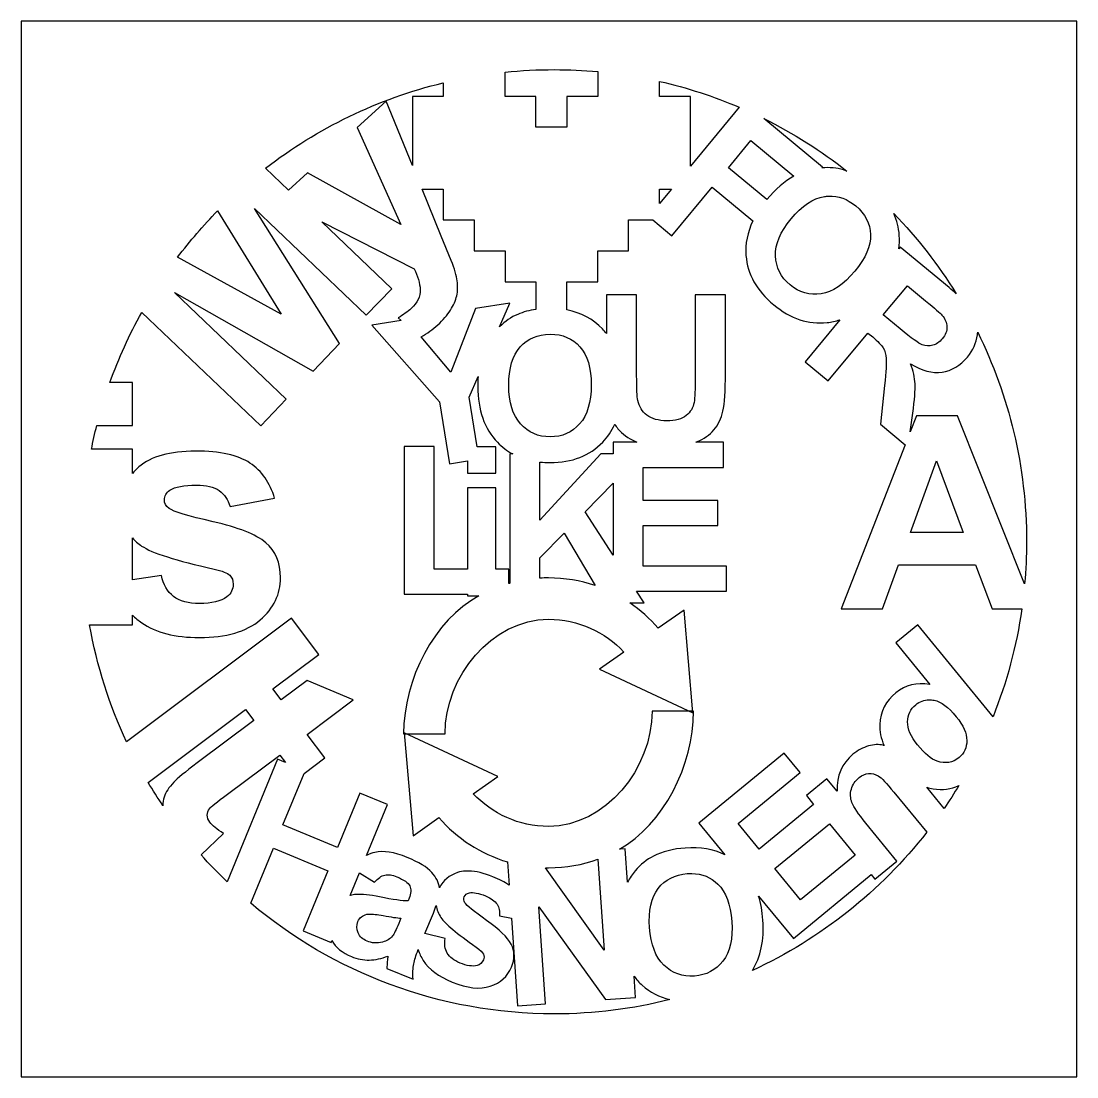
# Model space of a CAD drawing. Extents: x 4 to 107, y 81 to 296.
# Drawn here: x 4.2 to 107.3, y 192.5 to 295.5 of the extents above; entities that cross this region are included whole.
import ezdxf

# ---------------------------------------------------------------- set-up
doc = ezdxf.new("R2010")
doc.units = 0
doc.layers.add('Layer_1', color=7, linetype='CONTINUOUS')

msp = doc.modelspace()

# ---------------------------------------------------------------- linework, layer by layer
at = {"layer": 'Layer_1', "color": 7}
for points in [[(4.214436, 295.545681), (4.214436, 192.499292), (107.260825, 192.499292), (107.260825, 295.545681), (4.214436, 295.545681)], [(60.491311, 290.615612), (60.491311, 288.190264), (57.48388, 288.190264), (57.48388, 285.182834), (54.46763, 285.182834), (54.46763, 288.190264), (51.45138, 288.190264), (51.45138, 290.562695)], [(56.266797, 290.809639), (56.266797, 290.809639)], [(74.31138, 287.131931), (69.540061, 281.381653), (69.540061, 282.166584), (69.540061, 285.182834), (69.540061, 288.190264), (66.523811, 288.190264), (66.523811, 289.663112)], [(45.41888, 289.522), (45.41888, 288.190264), (42.40263, 288.190264), (42.40263, 285.182834), (42.40263, 282.166584), (42.40263, 281.452209), (39.836172, 287.731653), (37.022769, 285.165195), (41.273741, 275.693112), (32.172075, 280.737834), (30.311172, 279.035681), (28.071033, 281.178806)], [(45.41888, 289.522), (45.41888, 289.522)], [(82.372352, 281.222903), (82.425269, 281.284639), (76.70145, 286.03832)], [(76.992491, 278.127278), (73.244227, 281.240542), (75.440269, 283.886375)], [(75.440269, 283.886375), (79.629505, 280.411514)], [(57.483894, 267.349903), (57.483894, 270.10157), (60.491325, 270.10157), (60.491325, 273.11782), (63.507575, 273.11782), (63.507575, 276.13407), (65.871186, 276.13407), (67.723269, 274.590667), (71.674366, 279.344362)], [(71.674366, 279.344362), (75.634297, 276.045889)], [(43.346311, 279.150334), (45.41888, 279.150334), (45.41888, 276.134084), (48.43513, 276.134084), (48.43513, 273.117834), (51.45138, 273.117834), (51.45138, 270.101584), (54.46763, 270.101584), (54.46763, 267.411653)], [(46.203811, 272.174153), (45.224852, 274.555403), (43.346311, 279.150334)], [(66.523811, 279.150334), (67.687977, 279.150334), (66.523811, 277.748042), (66.523811, 279.150334)], [(83.033811, 278.462417), (83.033811, 278.462417)], [(15.988394, 267.120612), (27.612422, 256.03457), (30.090686, 258.636306), (19.172214, 269.04325), (32.710061, 261.379153), (35.285339, 264.077903), (26.986241, 277.245334), (37.904714, 266.82957), (40.391797, 269.431306), (33.565547, 275.940056), (42.579019, 271.380403)], [(23.396727, 277.024848), (29.596797, 266.944223), (19.489714, 272.491653)], [(23.396727, 277.024848), (23.396727, 277.024848)], [(89.383811, 276.769084), (89.383811, 276.769084)], [(94.781311, 269.545959), (90.02763, 273.49707), (89.886519, 273.3295)], [(90.02763, 265.497834), (88.351936, 266.891306), (90.715547, 269.722348)], [(90.715547, 269.722348), (92.479436, 268.25832)], [(50.913394, 265.71832), (51.901172, 268.020195), (48.558602, 267.482209), (46.150894, 261.27332), (43.275755, 264.721723)], [(64.292505, 260.946986), (64.292505, 268.82275), (61.35563, 268.82275), (61.35563, 265.048028)], [(72.9532, 261.185111), (72.9532, 268.82275), (70.016325, 268.82275), (70.016325, 260.779417)], [(41.017977, 266.573806), (41.3002, 266.326862), (38.460339, 265.87707), (45.057283, 258.398181), (46.018602, 252.348042), (47.773672, 252.630264), (47.773672, 251.422), (50.560616, 251.422), (50.560616, 254.006098), (48.717352, 254.006098), (47.950061, 258.839153), (48.814366, 260.858806)], [(84.127422, 266.397417), (80.731936, 262.305195), (82.989714, 260.426653), (86.870269, 265.100959), (87.32888, 264.721723)], [(55.852283, 264.986306), (55.852283, 264.986306)], [(97.577061, 265.171514), (97.577075, 265.171514)], [(11.596311, 256.069848), (15.071172, 256.069848), (15.071172, 260.267903), (12.88395, 260.267903)], [(88.484227, 259.985681), (88.096172, 256.19332), (90.50388, 254.191306), (84.268533, 238.192834), (88.299019, 238.192834), (89.851241, 242.470264), (97.365408, 242.470264), (99.005825, 238.192834), (101.889783, 238.192834)], [(102.163186, 240.627), (95.610339, 257.004709), (91.597491, 257.004709), (90.997769, 255.470125), (91.244714, 257.269292)], [(62.158186, 256.19332), (62.158186, 256.19332)], [(15.071172, 251.395542), (15.071172, 253.750334), (11.075964, 253.750334)], [(51.83063, 240.662278), (51.83063, 242.06457), (50.56063, 242.06457), (50.56063, 249.99325), (47.773686, 249.99325), (47.773686, 242.06457), (44.52813, 242.06457), (44.52813, 254.041375), (41.591255, 254.041375), (41.591255, 239.612764), (47.773686, 239.612764), (47.773686, 239.462834), (48.902575, 239.462834)], [(64.31895, 254.44707), (61.990616, 254.44707), (61.990616, 253.300542), (60.782352, 253.300542), (54.846866, 246.844709), (54.846866, 252.506792)], [(63.622228, 238.757278), (65.024519, 238.757278), (64.283686, 239.894987), (73.059033, 239.894987), (73.059033, 242.346792), (64.927505, 242.346792), (64.927505, 246.306723), (72.230005, 246.306723), (72.230005, 248.758528), (64.927505, 248.758528), (64.927505, 251.986445), (72.776811, 251.986445), (72.776811, 254.44707), (70.060422, 254.44707)], [(52.201047, 253.300542), (51.910005, 253.300542), (51.910005, 240.679917)], [(93.555408, 252.612625), (96.148325, 245.636445), (91.015408, 245.636445), (93.555408, 252.612625)], [(61.990616, 250.460681), (61.990616, 243.431584), (59.256589, 247.638459), (61.990616, 250.460681)], [(24.604991, 248.167625), (28.952977, 248.970195)], [(54.846866, 241.17382), (54.846866, 243.149376), (57.228116, 245.583528)], [(57.228116, 245.583528), (60.235547, 240.450612)], [(17.902214, 241.447209), (15.071172, 241.015056), (15.071172, 245.098459)], [(63.048964, 233.96832), (60.658894, 232.301445), (69.787019, 228.024014), (68.922714, 238.060542), (66.391533, 236.296653)], [(10.899575, 236.605334), (15.071172, 236.605334), (15.071172, 237.575473)], [(37.939991, 214.106931), (39.977283, 219.089917), (37.260894, 220.201167), (35.091311, 214.900681), (29.764366, 217.087903), (31.836936, 222.123806), (33.847769, 223.631931), (32.127977, 225.924987), (36.608255, 229.285195), (32.127977, 231.181375), (29.605616, 229.294014), (28.794227, 230.378806), (33.274505, 233.739014), (30.619852, 237.275612), (14.515547, 225.192973)], [(99.07638, 227.653598), (91.729783, 236.622973), (89.577839, 234.859084), (92.89395, 230.802139)], [(92.832214, 229.311653), (92.832214, 229.311653)], [(16.614575, 221.241862), (26.121936, 228.367973)], [(26.121936, 228.367973), (26.933325, 227.283181), (21.403533, 223.138042)], [(69.839922, 228.194211), (65.800616, 228.194211)], [(41.547158, 225.984798), (45.595283, 225.984798)], [(48.346936, 220.139417), (50.737005, 221.806292), (41.60888, 226.083722), (42.464366, 216.038375), (44.995547, 217.802264)], [(29.455686, 223.914153), (30.011311, 223.17332), (29.22638, 223.499639), (24.31395, 211.531653)], [(24.349227, 220.086514), (29.455686, 223.914153)], [(83.854019, 220.395181), (82.866241, 221.594625), (80.864227, 219.954209), (81.569783, 219.098722), (76.242839, 214.733097), (74.196727, 217.220181), (80.264505, 222.203167), (78.703464, 224.099347), (70.360269, 217.264278), (72.909089, 214.159834)], [(86.932005, 222.114987), (86.932005, 222.114987)], [(94.305061, 218.710681), (92.620547, 220.765612)], [(95.74263, 220.942), (95.74263, 220.942)], [(89.410269, 220.280542), (92.602908, 216.382348)], [(76.198741, 210.147), (79.585408, 206.0195), (87.187769, 212.246028), (87.549366, 211.805056), (89.701311, 213.568945), (86.676241, 217.264292)], [(83.122005, 217.202556), (85.635547, 214.142209), (80.299783, 209.776584), (77.795061, 212.836931), (83.122005, 217.202556)], [(21.77395, 214.177487), (23.978811, 216.250056)], [(26.633478, 209.441445), (28.838325, 214.812487)], [(28.838325, 214.812487), (34.15645, 212.625264), (31.748741, 206.742695), (34.46513, 205.631445), (34.535686, 205.807834)], [(63.401727, 211.514), (63.172422, 214.750736), (62.607977, 214.715459)], [(51.689505, 213.480736), (51.848255, 211.214153)], [(60.50895, 213.745334), (61.126311, 204.872973), (55.393672, 212.916306)], [(60.50895, 213.745348), (60.50895, 213.745334)], [(36.343672, 210.208737), (37.243255, 212.422417)], [(37.243255, 212.422417), (38.698464, 211.496375)], [(69.672352, 212.351862), (69.672352, 212.351862)], [(42.08513, 209.926514), (41.979297, 209.67075)], [(44.730964, 209.229778), (44.730964, 209.229778)], [(38.222214, 208.391917), (38.222214, 208.391931)], [(45.604089, 206.001862), (43.610894, 206.486931), (44.448741, 208.480125)], [(50.904589, 208.224362), (52.077575, 207.977417), (52.677297, 199.440195), (55.393686, 199.625403), (54.732228, 209.088667), (61.240978, 200.039917), (64.186672, 200.242764), (64.045561, 202.315334)], [(41.29138, 207.986237), (41.079714, 207.474709)], [(39.906742, 203.082625), (42.46438, 202.041931)]]:
    msp.add_lwpolyline(points, dxfattribs=at)
for points in [[(51.45138, 290.562695), (53.034229, 290.727067), (54.640438, 290.809639), (56.266797, 290.809639)], [(56.266797, 290.809639), (57.691683, 290.809639), (59.099399, 290.742194), (60.491311, 290.615612)], [(66.523811, 289.663112), (69.218627, 289.05052), (71.819008, 288.193987), (74.31138, 287.131931)], [(28.071033, 281.178806), (33.12272, 285.092438), (39.009518, 287.975409), (45.41888, 289.522)], [(76.70145, 286.03832), (79.584745, 284.609183), (82.295074, 282.890238), (84.7977, 280.914223)], [(79.629505, 280.411514), (78.736966, 279.916398), (77.854573, 279.160889), (76.992491, 278.127278)], [(84.47138, 281.020056), (83.819969, 281.219765), (83.117772, 281.281933), (82.372352, 281.222903)], [(84.7977, 280.914223), (84.689191, 280.953339), (84.580307, 280.987256), (84.47138, 281.020056)], [(79.364922, 276.239917), (80.433971, 277.527426), (81.51902, 278.252907), (82.619297, 278.41832)], [(82.619297, 278.41832), (82.756829, 278.439007), (82.89892, 278.456409), (83.033811, 278.462417)], [(83.033811, 278.462417), (83.978056, 278.50448), (84.855939, 278.186525), (85.670825, 277.509917)], [(85.670825, 277.509917), (86.602093, 276.736645), (87.087651, 275.803285), (87.126033, 274.705334)], [(19.489714, 272.491653), (20.694749, 274.085269), (21.998889, 275.602318), (23.396727, 277.024848)], [(77.847977, 272.632764), (77.80572, 273.772629), (78.312761, 274.972762), (79.364922, 276.239917)], [(89.383811, 276.769084), (91.683947, 274.392485), (93.728548, 271.764293), (95.478047, 268.937417)], [(89.930616, 274.634778), (89.873438, 275.385568), (89.690826, 276.097084), (89.383811, 276.769084)], [(75.634297, 276.045889), (75.101772, 274.932909), (74.877961, 273.808813), (74.964019, 272.676862)], [(87.126033, 274.705334), (87.164384, 273.607382), (86.647446, 272.415879), (85.58263, 271.133459)], [(89.886519, 273.3295), (89.945128, 273.763056), (89.96376, 274.199487), (89.930616, 274.634778)], [(46.777075, 270.180959), (46.704727, 270.693345), (46.51224, 271.357904), (46.203811, 272.174153)], [(74.964019, 272.676862), (75.103197, 270.846086), (76.007491, 269.243194), (77.671589, 267.861445)], [(79.267908, 269.801723), (78.367153, 270.549643), (77.890223, 271.492897), (77.847977, 272.632764)], [(42.579019, 271.380403), (42.941198, 270.660446), (43.134531, 269.971939), (43.169922, 269.325473)], [(85.58263, 271.133459), (84.505111, 269.835773), (83.409319, 269.097849), (82.292977, 268.928598)], [(46.732977, 268.73457), (46.83375, 269.186625), (46.849403, 269.66857), (46.777075, 270.180959)], [(43.169922, 269.325473), (43.205423, 268.678913), (42.910102, 268.067072), (42.279158, 267.491028)], [(82.292977, 268.928598), (81.176616, 268.759352), (80.168648, 269.053811), (79.267908, 269.801723)], [(95.478047, 268.937417), (95.26088, 269.133093), (95.035584, 269.334823), (94.781311, 269.545959)], [(46.115616, 267.332278), (46.424514, 267.814974), (46.632182, 268.282509), (46.732977, 268.73457)], [(92.479436, 268.25832), (93.395442, 267.49772), (93.931303, 267.033586), (94.093394, 266.856028)], [(12.88395, 260.267903), (13.737517, 262.648363), (14.77295, 264.93924), (15.988394, 267.120612)], [(42.279158, 267.491028), (41.937926, 267.1795), (41.519317, 266.878053), (41.017977, 266.573806)], [(44.880894, 265.903528), (45.395936, 266.373778), (45.80671, 266.849568), (46.115616, 267.332278)], [(52.686102, 266.926584), (52.048706, 266.660476), (51.455258, 266.250718), (50.913394, 265.71832)], [(54.46763, 267.411653), (53.824959, 267.320225), (53.22997, 267.156829), (52.686102, 266.926584)], [(60.958755, 265.506639), (60.025178, 266.471396), (58.867709, 267.085529), (57.483894, 267.349903)], [(77.671589, 267.861445), (79.315321, 266.49661), (81.054482, 265.919206), (82.88388, 266.124014)], [(43.275755, 264.721723), (43.846592, 265.060039), (44.383342, 265.449289), (44.880894, 265.903528)], [(82.88388, 266.124014), (83.307462, 266.171439), (83.721691, 266.264188), (84.127422, 266.397417)], [(94.093394, 266.856028), (94.409079, 266.49072), (94.569686, 266.107956), (94.578464, 265.7095)], [(52.924227, 263.742764), (53.665055, 264.572884), (54.641806, 264.986295), (55.852283, 264.986306)], [(55.852283, 264.986306), (57.06274, 264.986295), (58.031784, 264.5806), (58.7627, 263.760403)], [(61.35563, 265.048028), (61.229398, 265.207249), (61.100589, 265.360061), (60.958755, 265.506639)], [(92.170755, 263.954431), (91.824968, 264.086782), (91.11157, 264.597796), (90.02763, 265.497834)], [(94.578464, 265.7095), (94.587212, 265.311042), (94.432526, 264.921917), (94.119852, 264.545334)], [(96.571658, 262.754987), (97.120961, 263.416555), (97.449519, 264.14015), (97.550616, 264.92457)], [(97.550616, 264.92457), (97.561341, 265.007888), (97.571698, 265.089701), (97.577061, 265.171514)], [(97.577075, 265.171514), (100.633118, 259.010245), (102.348394, 252.071126), (102.348394, 244.728042)], [(87.32888, 264.721723), (87.847949, 264.290719), (88.191286, 263.92832), (88.360755, 263.64575)], [(93.193811, 263.901514), (92.855203, 263.804365), (92.516517, 263.82208), (92.170755, 263.954431)], [(94.119852, 264.545334), (93.840955, 264.209458), (93.53239, 263.998664), (93.193811, 263.901514)], [(51.812977, 259.985681), (51.812977, 261.659163), (52.183394, 262.912625), (52.924227, 263.742764)], [(58.7627, 263.760403), (59.493602, 262.940184), (59.856299, 261.696645), (59.856311, 260.029778)], [(88.360755, 263.64575), (88.530207, 263.363184), (88.626086, 263.026628), (88.651797, 262.622695)], [(88.651797, 262.622695), (88.677479, 262.218767), (88.626623, 261.337607), (88.484227, 259.985681)], [(91.4652, 260.15325), (91.430238, 260.75831), (91.28495, 261.402897), (91.033047, 262.093528)], [(91.033047, 262.093528), (92.133522, 261.420496), (93.154328, 261.153771), (94.102214, 261.290959)], [(94.102214, 261.290959), (95.050074, 261.42815), (95.874434, 261.915305), (96.571658, 262.754987)], [(48.814366, 260.858806), (48.791591, 260.547456), (48.787922, 260.224481), (48.787922, 259.888667)], [(64.407158, 258.51282), (64.334393, 258.883234), (64.292503, 259.696824), (64.292505, 260.946986)], [(70.016325, 260.779417), (70.016314, 259.628475), (69.978832, 258.806063), (69.892853, 258.309972)], [(72.715075, 257.480945), (72.873811, 258.201932), (72.953186, 259.438856), (72.9532, 261.185111)], [(48.787922, 259.888667), (48.787916, 257.573559), (49.425129, 255.757857), (50.701742, 254.43825)], [(52.950686, 256.246237), (52.190004, 257.096205), (51.812975, 258.338646), (51.812977, 259.985681)], [(59.856311, 260.029778), (59.856299, 258.343055), (59.478164, 257.080773), (58.727422, 256.237417)], [(91.244714, 257.269292), (91.427833, 258.587419), (91.500139, 259.5482), (91.4652, 260.15325)], [(65.297922, 257.08407), (64.824974, 257.444561), (64.532832, 257.917506), (64.407158, 258.51282)], [(69.892853, 258.309972), (69.806854, 257.813877), (69.548883, 257.38944), (69.125561, 257.048792)], [(67.2382, 256.537264), (66.417986, 256.537261), (65.770859, 256.72357), (65.297922, 257.08407)], [(69.125561, 257.048792), (68.702219, 256.708138), (68.07163, 256.537261), (67.2382, 256.537264)], [(71.84195, 255.65532), (72.26858, 256.151413), (72.556311, 256.759954), (72.715075, 257.480945)], [(11.075964, 253.750334), (11.231141, 254.530605), (11.402243, 255.304317), (11.596311, 256.069848)], [(55.852283, 254.967417), (54.681493, 254.967414), (53.711356, 255.396259), (52.950686, 256.246237)], [(58.727422, 256.237417), (57.976654, 255.394055), (57.023054, 254.967414), (55.852283, 254.967417)], [(60.97638, 254.44707), (61.463942, 254.953585), (61.857032, 255.537639), (62.158186, 256.19332)], [(62.158186, 256.19332), (62.251994, 256.047095), (62.35111, 255.903562), (62.466866, 255.761167)], [(62.466866, 255.761167), (62.883584, 255.248536), (63.451334, 254.829611), (64.169019, 254.508806)], [(70.130978, 254.473514), (70.845341, 254.767863), (71.415298, 255.159227), (71.84195, 255.65532)], [(21.244783, 253.573945), (18.741963, 253.573931), (16.897463, 253.057876), (15.706172, 252.030542)], [(26.554089, 252.409778), (25.395569, 253.185745), (23.627362, 253.573931), (21.244783, 253.573945)], [(50.701742, 254.43825), (51.147441, 253.97754), (51.64731, 253.600406), (52.201047, 253.300542)], [(55.861102, 252.462695), (57.997604, 252.462695), (59.699754, 253.120846), (60.97638, 254.44707)], [(64.169019, 254.508806), (64.216768, 254.48747), (64.268229, 254.466995), (64.31895, 254.44707)], [(70.060422, 254.44707), (70.083169, 254.455988), (70.108654, 254.464342), (70.130978, 254.473514)], [(54.846866, 252.506792), (55.172681, 252.472463), (55.512228, 252.462695), (55.861102, 252.462695)], [(15.706172, 252.030542), (15.470903, 251.827647), (15.259979, 251.617191), (15.071172, 251.395542)], [(28.952977, 248.970195), (28.51579, 250.489355), (27.71258, 251.63378), (26.554089, 252.409778)], [(18.193255, 248.820264), (18.19325, 249.202774), (18.372678, 249.514664), (18.722422, 249.755125)], [(18.722422, 249.755125), (19.247025, 250.093919), (20.110995, 250.266639), (21.324158, 250.266653)], [(21.324158, 250.266653), (22.285929, 250.266639), (23.027507, 250.080502), (23.546658, 249.719848)], [(23.546658, 249.719848), (24.065792, 249.359171), (24.419179, 248.845233), (24.604991, 248.167625)], [(18.651866, 247.982417), (18.345841, 248.21192), (18.19325, 248.492373), (18.193255, 248.820264)], [(22.955755, 246.685959), (20.502118, 247.243345), (19.067173, 247.676387), (18.651866, 247.982417)], [(28.097491, 244.639848), (27.124767, 245.448606), (25.409378, 246.12855), (22.955755, 246.685959)], [(15.071172, 245.098459), (15.331271, 244.814095), (15.631493, 244.551106), (15.979575, 244.313528)], [(15.979575, 244.313528), (16.974137, 243.635904), (19.327978, 242.884259), (23.04395, 242.06457)], [(29.535061, 241.217903), (29.535041, 242.682425), (29.059254, 243.820142), (28.097491, 244.639848)], [(102.348394, 244.728042), (102.348394, 243.345255), (102.282475, 241.978811), (102.163186, 240.627)], [(19.092839, 239.401098), (18.491716, 239.865587), (18.098934, 240.550998), (17.902214, 241.447209)], [(23.04395, 242.06457), (23.841781, 241.878766), (24.357827, 241.674609), (24.587352, 241.456028)], [(24.587352, 241.456028), (24.805931, 241.226511), (24.913658, 240.941455), (24.913672, 240.591723)], [(27.541866, 237.099223), (28.875228, 238.246798), (29.535041, 239.622222), (29.535061, 241.217903)], [(55.693533, 241.200264), (55.410176, 241.200222), (55.126094, 241.190274), (54.846866, 241.17382)], [(60.235547, 240.450612), (58.809295, 240.936409), (57.283612, 241.200264), (55.693533, 241.200264)], [(24.913672, 240.591723), (24.913658, 240.078042), (24.709501, 239.663022), (24.30513, 239.357)], [(51.910005, 240.679917), (51.883815, 240.672664), (51.85677, 240.669672), (51.83063, 240.662278)], [(21.624019, 238.704362), (20.542007, 238.704362), (19.693946, 238.936594), (19.092839, 239.401098)], [(24.30513, 239.357), (23.704005, 238.919827), (22.815307, 238.704362), (21.624019, 238.704362)], [(48.902575, 239.462834), (44.517939, 237.059991), (41.547948, 231.337871), (41.547158, 225.984798)], [(66.391533, 236.296653), (65.580912, 237.232875), (64.650041, 238.058606), (63.622228, 238.757278)], [(101.889783, 238.192834), (101.368538, 234.522026), (100.409626, 230.992755), (99.07638, 227.653598)], [(15.071172, 237.575473), (15.35001, 237.302025), (15.653416, 237.050029), (15.988394, 236.817)], [(21.624019, 235.379431), (24.236116, 235.379431), (26.208474, 235.951642), (27.541866, 237.099223)], [(45.595283, 225.984798), (45.604512, 231.564309), (50.114036, 237.151719), (55.693547, 237.160959)], [(55.693547, 237.160959), (58.600529, 237.160959), (61.203372, 235.93056), (63.048964, 233.96832)], [(14.515547, 225.192973), (12.839804, 228.769002), (11.61187, 232.599695), (10.899575, 236.605334)], [(15.988394, 236.817), (17.370947, 235.855221), (19.252351, 235.379431), (21.624019, 235.379431)], [(92.89395, 230.802139), (91.60834, 231.014212), (90.514932, 230.745884), (89.604297, 229.99957)], [(89.604297, 229.99957), (88.611809, 229.186146), (88.086252, 228.155217), (88.025616, 226.903945)], [(90.733186, 227.150889), (90.74518, 227.840612), (91.015343, 228.39847), (91.526936, 228.817764)], [(91.526936, 228.817764), (91.922143, 229.141648), (92.353627, 229.306669), (92.832214, 229.311653)], [(92.832214, 229.311653), (92.991742, 229.313347), (93.157308, 229.292519), (93.326102, 229.258737)], [(93.326102, 229.258737), (94.001274, 229.123623), (94.719572, 228.589802), (95.486866, 227.653598)], [(65.800616, 228.194211), (65.790231, 222.613546), (61.274198, 216.956018), (55.693533, 216.946778)], [(62.607977, 214.715459), (66.924216, 217.137069), (69.839922, 222.889901), (69.839922, 228.194211)], [(88.025616, 226.903945), (87.993195, 226.234706), (88.131918, 225.547221), (88.44013, 224.840195)], [(91.712144, 224.91075), (91.049675, 225.71906), (90.721191, 226.461147), (90.733186, 227.150889)], [(95.486866, 227.653598), (96.174489, 226.814576), (96.520717, 226.041256), (96.518741, 225.334084)], [(86.923186, 224.796084), (86.388798, 224.644604), (85.882023, 224.374619), (85.406241, 223.984695)], [(88.351936, 224.866639), (87.931828, 224.967034), (87.457571, 224.947535), (86.923186, 224.796084)], [(88.44013, 224.840195), (88.410339, 224.848295), (88.382057, 224.859442), (88.351936, 224.866639)], [(93.617144, 223.314431), (93.058036, 223.506173), (92.42493, 224.041038), (91.712144, 224.91075)], [(96.518741, 225.334084), (96.516766, 224.6269), (96.265328, 224.073914), (95.769089, 223.667209)], [(85.406241, 223.984695), (84.326784, 223.099993), (83.810421, 221.898841), (83.854019, 220.395181)], [(95.769089, 223.667209), (95.144943, 223.155681), (94.426236, 223.036786), (93.617144, 223.314431)], [(21.403533, 223.138042), (20.217322, 222.248466), (19.455655, 221.623694), (19.119297, 221.2595)], [(85.247491, 220.580403), (85.376504, 221.028217), (85.632499, 221.412025), (86.005964, 221.718112)], [(86.005964, 221.718112), (86.29757, 221.957095), (86.607407, 222.088401), (86.932005, 222.114987)], [(86.932005, 222.114987), (87.256597, 222.141544), (87.571859, 222.059733), (87.875686, 221.876862)], [(87.875686, 221.876862), (88.179509, 221.693967), (88.689095, 221.160474), (89.410269, 220.280542)], [(18.060964, 218.966445), (17.55854, 219.710247), (17.073866, 220.468003), (16.614575, 221.241862)], [(19.119297, 221.2595), (18.63565, 220.759978), (18.31907, 220.272981), (18.166797, 219.804292)], [(85.309227, 219.266306), (85.142493, 219.694096), (85.118485, 220.132573), (85.247491, 220.580403)], [(92.620547, 220.765612), (92.819516, 220.704183), (93.016818, 220.648495), (93.220269, 220.615681)], [(93.220269, 220.615681), (94.152669, 220.465293), (94.99412, 220.58005), (95.74263, 220.942)], [(95.74263, 220.942), (95.284488, 220.183494), (94.804876, 219.439842), (94.305061, 218.710681)], [(18.166797, 219.804292), (18.0843, 219.550354), (18.051447, 219.270051), (18.060964, 218.966445)], [(22.585339, 218.666584), (22.723647, 218.838748), (23.314271, 219.310378), (24.349227, 220.086514)], [(55.693533, 216.946778), (52.788862, 216.946778), (50.191374, 218.176019), (48.346936, 220.139417)], [(22.382491, 218.049223), (22.377524, 218.28805), (22.447004, 218.49444), (22.585339, 218.666584)], [(86.676241, 217.264292), (85.929916, 218.174922), (85.475964, 218.838499), (85.309227, 219.266306)], [(22.647075, 217.352487), (22.4799, 217.5754), (22.387458, 217.810398), (22.382491, 218.049223)], [(44.995547, 217.802264), (46.74397, 215.781138), (49.057145, 214.257096), (51.689505, 213.480736)], [(23.978811, 216.250056), (23.322051, 216.677987), (22.879908, 217.042005), (22.647075, 217.352487)], [(92.602908, 216.382348), (88.112349, 210.634805), (82.28299, 205.98505), (75.5902, 202.888598)], [(38.742561, 214.415612), (38.463127, 214.351708), (38.199085, 214.24426), (37.939991, 214.106931)], [(41.891102, 213.921723), (40.624227, 214.441141), (39.570858, 214.605017), (38.742561, 214.415612)], [(69.028533, 214.838931), (67.847402, 214.756279), (66.818933, 214.491126), (65.941727, 214.045181)], [(72.909089, 214.159834), (71.795355, 214.718526), (70.506093, 214.9423), (69.028533, 214.838931)], [(24.31395, 211.531653), (23.433845, 212.37933), (22.584644, 213.26268), (21.77395, 214.177487)], [(44.289991, 212.457695), (43.838591, 212.960891), (43.04168, 213.449968), (41.891102, 213.921723)], [(55.693533, 212.907501), (57.383878, 212.907501), (59.006644, 213.202313), (60.50895, 213.745348)], [(65.941727, 214.045181), (65.281934, 213.71388), (64.681055, 213.234794), (64.15138, 212.607611)], [(45.048464, 210.967209), (44.983313, 211.4685), (44.730986, 211.966061), (44.289991, 212.457695)], [(46.803533, 212.440056), (45.993287, 212.169258), (45.409793, 211.675079), (45.048464, 210.967209)], [(47.623741, 212.589987), (47.330608, 212.575763), (47.057491, 212.524929), (46.803533, 212.440056)], [(47.923602, 212.589987), (47.821424, 212.592527), (47.721452, 212.594728), (47.623741, 212.589987)], [(50.260755, 212.025542), (49.384805, 212.384681), (48.604802, 212.573189), (47.923602, 212.589987)], [(55.393672, 212.916306), (55.494005, 212.91433), (55.592703, 212.907501), (55.693533, 212.907501)], [(64.15138, 212.607611), (63.860756, 212.263472), (63.615677, 211.898048), (63.401727, 211.514)], [(66.400339, 210.887834), (67.08142, 211.767636), (68.023859, 212.249728), (69.23138, 212.334223)], [(69.23138, 212.334223), (69.382318, 212.344778), (69.527993, 212.354599), (69.672352, 212.351862)], [(69.672352, 212.351862), (70.682863, 212.332614), (71.533089, 211.98245), (72.221172, 211.311167)], [(38.698464, 211.496375), (39.043269, 211.884019), (39.381622, 212.117953), (39.7127, 212.193112)], [(39.7127, 212.193112), (40.04376, 212.268262), (40.435488, 212.213742), (40.894505, 212.025542)], [(40.894505, 212.025542), (41.573831, 211.747003), (41.988621, 211.446289), (42.146866, 211.134778)], [(51.848255, 211.214153), (51.412891, 211.503434), (50.8852, 211.76951), (50.260755, 212.025542)], [(72.221172, 211.311167), (73.007539, 210.54396), (73.463012, 209.331536), (73.579366, 207.668737)], [(36.916936, 210.30575), (36.718996, 210.293558), (36.526047, 210.255927), (36.343672, 210.208737)], [(39.209991, 210.067625), (38.246185, 210.262613), (37.485343, 210.34078), (36.916936, 210.30575)], [(42.146866, 211.134778), (42.305094, 210.823256), (42.288373, 210.422241), (42.08513, 209.926514)], [(47.465005, 210.067625), (47.552824, 210.281824), (47.716657, 210.410147), (47.967714, 210.4645)], [(47.967714, 210.4645), (48.339259, 210.533772), (48.867052, 210.434348), (49.546394, 210.15582)], [(65.553672, 207.069014), (65.436871, 208.738415), (65.719249, 210.008014), (66.400339, 210.887834)], [(56.266811, 198.646445), (44.979553, 198.646445), (34.64424, 202.703993), (26.633478, 209.441445)], [(41.979297, 209.67075), (41.43386, 209.665614), (40.508496, 209.799732), (39.209991, 210.067625)], [(44.448741, 208.480125), (44.558176, 208.747043), (44.65088, 208.997317), (44.730964, 209.229778)], [(44.730964, 209.229778), (44.789169, 208.826991), (44.93742, 208.430514), (45.189575, 208.047973)], [(47.526742, 209.494362), (47.408067, 209.693139), (47.38972, 209.884015), (47.465005, 210.067625)], [(49.643408, 207.77457), (48.397403, 208.650032), (47.689042, 209.227639), (47.526742, 209.494362)], [(49.546394, 210.15582), (50.084959, 209.934995), (50.458556, 209.665583), (50.666464, 209.344431)], [(50.666464, 209.344431), (50.874354, 209.023271), (50.956114, 208.646464), (50.904589, 208.224362)], [(76.613255, 207.809848), (76.55374, 208.660401), (76.415242, 209.442393), (76.198741, 210.147)], [(37.093325, 207.659917), (37.243879, 208.027125), (37.531971, 208.264796), (37.96645, 208.365473)], [(37.96645, 208.365473), (38.036585, 208.379612), (38.120938, 208.390111), (38.222214, 208.391917)], [(38.222214, 208.391931), (38.526043, 208.397378), (38.969854, 208.347439), (39.55395, 208.242)], [(39.55395, 208.242), (40.332733, 208.101414), (40.915717, 208.011574), (41.29138, 207.986237)], [(37.110964, 206.557487), (36.949572, 206.931064), (36.945274, 207.298828), (37.093325, 207.659917)], [(41.079714, 207.474709), (40.826264, 206.856574), (40.620002, 206.450347), (40.462352, 206.257625)], [(45.189575, 208.047973), (45.590926, 207.440176), (46.7365, 206.485003), (48.629158, 205.172834)], [(52.051117, 205.455056), (51.692104, 206.131269), (50.889394, 206.8991), (49.643408, 207.77457)], [(73.579366, 207.668737), (73.697076, 205.986125), (73.405108, 204.699516), (72.715061, 203.80582)], [(75.5902, 202.888598), (76.404157, 204.200801), (76.751124, 205.839141), (76.613255, 207.809848)], [(37.975269, 205.746098), (37.559096, 205.916732), (37.272344, 206.183912), (37.110964, 206.557487)], [(40.462352, 206.257625), (40.226412, 205.961165), (39.899686, 205.762492), (39.492214, 205.657903)], [(66.947144, 203.408945), (66.12899, 204.203748), (65.668627, 205.425996), (65.553672, 207.069014)], [(34.535686, 205.807834), (34.913237, 205.135231), (35.55286, 204.618039), (36.458325, 204.246792)], [(39.492214, 205.657903), (38.944451, 205.525036), (38.440394, 205.555392), (37.975269, 205.746098)], [(45.806936, 204.581931), (45.57697, 204.980045), (45.508483, 205.454842), (45.604089, 206.001862)], [(48.629158, 205.172834), (49.033261, 204.885611), (49.274005, 204.651197), (49.352352, 204.476098)], [(52.068755, 203.197278), (52.404992, 204.017377), (52.401481, 204.775225), (52.051117, 205.455056)], [(36.458325, 204.246792), (37.027493, 204.013428), (37.606072, 203.894395), (38.195755, 203.902834)], [(38.195755, 203.902834), (38.785427, 203.911272), (39.387433, 204.043152), (40.003741, 204.290889)], [(40.003741, 204.290889), (40.002048, 204.234403), (39.997166, 204.117503), (39.977297, 203.946931)], [(42.534936, 203.541237), (42.599929, 203.881402), (42.743095, 204.346919), (42.967089, 204.934709)], [(42.967089, 204.934709), (43.076958, 204.558174), (43.244784, 204.197982), (43.469797, 203.849917)], [(47.059297, 203.611792), (46.4534, 203.860215), (46.036893, 204.183811), (45.806936, 204.581931)], [(49.352352, 204.476098), (49.422053, 204.297392), (49.415006, 204.107499), (49.334714, 203.911653)], [(39.977297, 203.946931), (39.937199, 203.570178), (39.909674, 203.281595), (39.906742, 203.082625)], [(42.46438, 202.041931), (42.428631, 202.599907), (42.450693, 203.100374), (42.534936, 203.541237)], [(43.469797, 203.849917), (44.023176, 202.993917), (44.963944, 202.295412), (46.292019, 201.750889)], [(48.717352, 203.364848), (48.280365, 203.258058), (47.726386, 203.338291), (47.059297, 203.611792)], [(49.334714, 203.911653), (49.21677, 203.624007), (49.01405, 203.44337), (48.717352, 203.364848)], [(50.005005, 201.354014), (51.01513, 201.690497), (51.702389, 202.30374), (52.068755, 203.197278)], [(69.928116, 202.341792), (68.760185, 202.260075), (67.765284, 202.614131), (66.947144, 203.408945)], [(72.715061, 203.80582), (72.024985, 202.912115), (71.096031, 202.423504), (69.928116, 202.341792)], [(64.045561, 202.315334), (64.282046, 202.004379), (64.539498, 201.712547), (64.830492, 201.451028)], [(46.292019, 201.750889), (47.754723, 201.15117), (48.994864, 201.017538), (50.005005, 201.354014)], [(64.830492, 201.451028), (65.602795, 200.756942), (66.503592, 200.293183), (67.529242, 200.039917)], [(67.529242, 200.039917), (63.923909, 199.134032), (60.152873, 198.646445), (56.266811, 198.646445)]]:
    msp.add_open_spline(points, degree=3, dxfattribs=at)

doc.saveas('drawing.dxf')
